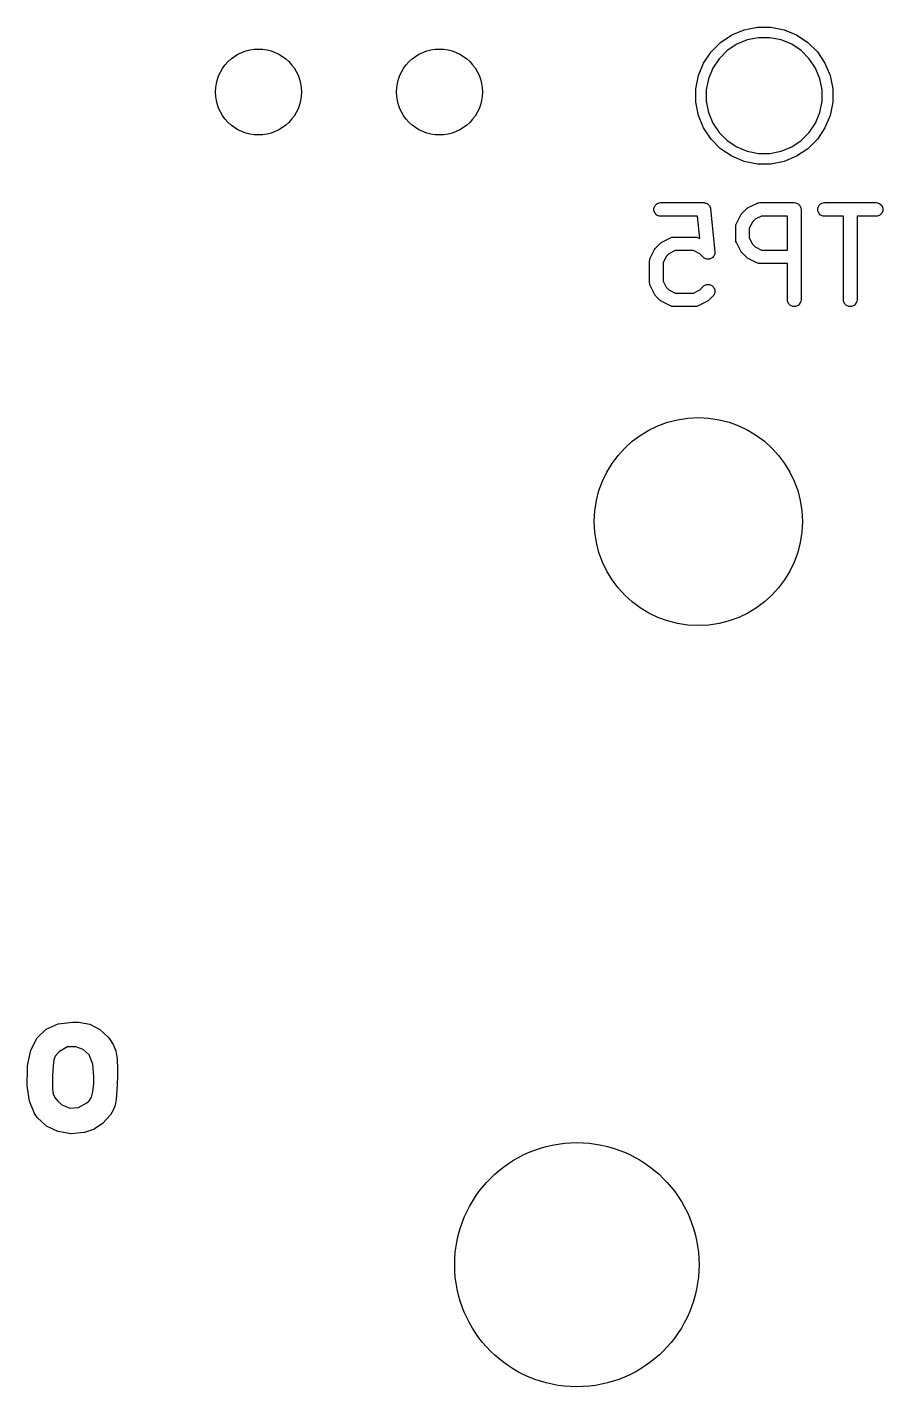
# Model space of a CAD drawing. Header units: inches. Extents: x 4.73 to 7.1, y -3.87 to -2.68.
# Drawn here: x 6.729 to 7.102, y -3.872 to -3.28 of the extents above; entities that cross this region are included whole.
import ezdxf

# ---------------------------------------------------------------- set-up
doc = ezdxf.new("R2010")
doc.units = ezdxf.units.IN
doc.header["$MEASUREMENT"] = 0
doc.layers.add('BLACK', color=250, linetype='CONTINUOUS')

msp = doc.modelspace()

# ---------------------------------------------------------------- linework, layer by layer
at = {"layer": 'BLACK', "linetype": 'CONTINUOUS'}
for p, q in [((7.03102, -3.28687), (7.0359, -3.28361)), ((7.0359, -3.28361), (7.04131, -3.28137)), ((7.04131, -3.28137), (7.04707, -3.28022)), ((7.04707, -3.28022), (7.05293, -3.28022)), ((7.05293, -3.28022), (7.05869, -3.28137)), ((7.05869, -3.28137), (7.0641, -3.28361)), ((7.0641, -3.28361), (7.06898, -3.28687)), ((7.02687, -3.29102), (7.03102, -3.28687)), ((7.03394, -3.29043), (7.03043, -3.29394)), ((7.03806, -3.28767), (7.03394, -3.29043)), ((7.04265, -3.28577), (7.03806, -3.28767)), ((7.04752, -3.2848), (7.04265, -3.28577)), ((7.05248, -3.2848), (7.04752, -3.2848)), ((7.05735, -3.28577), (7.05248, -3.2848)), ((7.06194, -3.28767), (7.05735, -3.28577)), ((7.06606, -3.29043), (7.06194, -3.28767)), ((7.06957, -3.29394), (7.06606, -3.29043)), ((7.06898, -3.28687), (7.07313, -3.29102)), ((7.02137, -3.30131), (7.02361, -3.2959)), ((7.02361, -3.2959), (7.02687, -3.29102)), ((7.03043, -3.29394), (7.02767, -3.29806)), ((7.07233, -3.29806), (7.06957, -3.29394)), ((7.07313, -3.29102), (7.07639, -3.2959)), ((7.07639, -3.2959), (7.07863, -3.30131)), ((7.02022, -3.30707), (7.02137, -3.30131)), ((7.02767, -3.29806), (7.02577, -3.30265)), ((7.07423, -3.30265), (7.07233, -3.29806)), ((7.07863, -3.30131), (7.07978, -3.30707)), ((7.02022, -3.30752), (7.02022, -3.30707)), ((7.02022, -3.31293), (7.02022, -3.30752)), ((7.02577, -3.30265), (7.0248, -3.30752)), ((7.0248, -3.30752), (7.0248, -3.31248)), ((7.0752, -3.30752), (7.07423, -3.30265)), ((7.0752, -3.31248), (7.0752, -3.30752)), ((7.07978, -3.30707), (7.07978, -3.31293)), ((7.02137, -3.31869), (7.02022, -3.31293)), ((7.0248, -3.31248), (7.02577, -3.31735)), ((7.07423, -3.31735), (7.0752, -3.31248)), ((7.07978, -3.31293), (7.07863, -3.31869)), ((7.02361, -3.3241), (7.02137, -3.31869)), ((7.02577, -3.31735), (7.02767, -3.32194)), ((7.07233, -3.32194), (7.07423, -3.31735)), ((7.07863, -3.31869), (7.07639, -3.3241)), ((7.02687, -3.32898), (7.02361, -3.3241)), ((7.02767, -3.32194), (7.03043, -3.32606)), ((7.06957, -3.32606), (7.07233, -3.32194)), ((7.07639, -3.3241), (7.07313, -3.32898)), ((7.03102, -3.33313), (7.02687, -3.32898)), ((7.03043, -3.32606), (7.03394, -3.32957)), ((7.03394, -3.32957), (7.03806, -3.33233)), ((7.06194, -3.33233), (7.06606, -3.32957)), ((7.06606, -3.32957), (7.06957, -3.32606)), ((7.07313, -3.32898), (7.06898, -3.33313)), ((7.0359, -3.33639), (7.03102, -3.33313)), ((7.04131, -3.33863), (7.0359, -3.33639)), ((7.03806, -3.33233), (7.04265, -3.33423)), ((7.04265, -3.33423), (7.04752, -3.3352)), ((7.04752, -3.3352), (7.05248, -3.3352)), ((7.05248, -3.3352), (7.05735, -3.33423)), ((7.05735, -3.33423), (7.06194, -3.33233)), ((7.0641, -3.33639), (7.05869, -3.33863)), ((7.06898, -3.33313), (7.0641, -3.33639)), ((7.04707, -3.33978), (7.04131, -3.33863)), ((7.05293, -3.33978), (7.04707, -3.33978)), ((7.05869, -3.33863), (7.05293, -3.33978)), ((7.00205, -3.35896), (7.00249, -3.3579)), ((7.00205, -3.36011), (7.00205, -3.35896)), ((7.00249, -3.36118), (7.00205, -3.36011)), ((7.00249, -3.3579), (7.0033, -3.35708)), ((7.0033, -3.36199), (7.00249, -3.36118)), ((7.0033, -3.35708), (7.00437, -3.35664)), ((7.00437, -3.35664), (7.00494, -3.35658)), ((7.00494, -3.35658), (7.02369, -3.35658)), ((7.02369, -3.35658), (7.0239, -3.3566)), ((7.0239, -3.3566), (7.02398, -3.3566)), ((7.02398, -3.3566), (7.02405, -3.35662)), ((7.02405, -3.35662), (7.02427, -3.35664)), ((7.02427, -3.35664), (7.02467, -3.35681)), ((7.02467, -3.35681), (7.02508, -3.35693)), ((7.02508, -3.35693), (7.02519, -3.35702)), ((7.02519, -3.35702), (7.02533, -3.35708)), ((7.02533, -3.35708), (7.02564, -3.35739)), ((7.02564, -3.35739), (7.02597, -3.35766)), ((7.02597, -3.35766), (7.02604, -3.35779)), ((7.02604, -3.35779), (7.02615, -3.3579)), ((7.02615, -3.3579), (7.02631, -3.35829)), ((7.02631, -3.35829), (7.02651, -3.35867)), ((7.02651, -3.35867), (7.02656, -3.35889)), ((7.02656, -3.35889), (7.02659, -3.35896)), ((7.02659, -3.35896), (7.02659, -3.35903)), ((7.02659, -3.35903), (7.02663, -3.35924)), ((7.02663, -3.35924), (7.0285, -3.37799)), ((7.04005, -3.36156), (7.04011, -3.36148)), ((7.04011, -3.36148), (7.04016, -3.36142)), ((7.04016, -3.36142), (7.04035, -3.3612)), ((7.04035, -3.3612), (7.04223, -3.35932)), ((7.04223, -3.35932), (7.04245, -3.35914)), ((7.04245, -3.35914), (7.0425, -3.35908)), ((7.0425, -3.35908), (7.04259, -3.35902)), ((7.04259, -3.35902), (7.04267, -3.35896)), ((7.04267, -3.35896), (7.04274, -3.35893)), ((7.04274, -3.35893), (7.04299, -3.35877)), ((7.04299, -3.35877), (7.04674, -3.3569)), ((7.04674, -3.3569), (7.04728, -3.35669)), ((7.04728, -3.35669), (7.04739, -3.35668)), ((7.04739, -3.35668), (7.04749, -3.35664)), ((7.04749, -3.35664), (7.04806, -3.35658)), ((7.04806, -3.35658), (7.06306, -3.35658)), ((7.06306, -3.35658), (7.06364, -3.35664)), ((7.06364, -3.35664), (7.0647, -3.35708)), ((7.0647, -3.35708), (7.06552, -3.3579)), ((7.06552, -3.3579), (7.06596, -3.35896)), ((7.06596, -3.35896), (7.06601, -3.35954)), ((7.06601, -3.35954), (7.06601, -3.39891)), ((7.07329, -3.35896), (7.07373, -3.3579)), ((7.07329, -3.36011), (7.07329, -3.35896)), ((7.07373, -3.36118), (7.07329, -3.36011)), ((7.07373, -3.3579), (7.07454, -3.35708)), ((7.07454, -3.36199), (7.07373, -3.36118)), ((7.07454, -3.35708), (7.07561, -3.35664)), ((7.07561, -3.35664), (7.07618, -3.35658)), ((7.07618, -3.35658), (7.09868, -3.35658)), ((7.09868, -3.35658), (7.09926, -3.35664)), ((7.09926, -3.35664), (7.10032, -3.35708)), ((7.10032, -3.35708), (7.10114, -3.3579)), ((7.10114, -3.36118), (7.10032, -3.36199)), ((7.10114, -3.3579), (7.10158, -3.35896)), ((7.10158, -3.36011), (7.10114, -3.36118)), ((7.10158, -3.35896), (7.10158, -3.36011)), ((7.00437, -3.36243), (7.0033, -3.36199)), ((7.00494, -3.36249), (7.00437, -3.36243)), ((7.02102, -3.36249), (7.00494, -3.36249)), ((7.022, -3.37226), (7.02102, -3.36249)), ((7.03761, -3.36704), (7.03767, -3.36646)), ((7.03761, -3.37266), (7.03761, -3.36704)), ((7.03767, -3.36646), (7.03771, -3.36636)), ((7.03771, -3.36636), (7.03772, -3.36626)), ((7.03772, -3.36626), (7.03792, -3.36571)), ((7.03792, -3.36571), (7.0398, -3.36197)), ((7.0398, -3.36197), (7.03995, -3.36172)), ((7.03995, -3.36172), (7.03998, -3.36165)), ((7.03998, -3.36165), (7.04005, -3.36156)), ((7.04487, -3.36503), (7.04352, -3.36773)), ((7.04606, -3.36384), (7.04487, -3.36503)), ((7.04876, -3.36249), (7.04606, -3.36384)), ((7.06011, -3.36249), (7.04876, -3.36249)), ((7.06011, -3.37721), (7.06011, -3.36249)), ((7.07561, -3.36243), (7.07454, -3.36199)), ((7.07618, -3.36249), (7.07561, -3.36243)), ((7.08448, -3.36249), (7.07618, -3.36249)), ((7.08448, -3.39891), (7.08448, -3.36249)), ((7.09868, -3.36249), (7.09039, -3.36249)), ((7.09039, -3.36249), (7.09039, -3.39891)), ((7.09926, -3.36243), (7.09868, -3.36249)), ((7.10032, -3.36199), (7.09926, -3.36243)), ((7.0055, -3.37377), (7.00925, -3.37189)), ((7.00925, -3.37189), (7.00979, -3.37169)), ((7.00979, -3.37169), (7.00989, -3.37168)), ((7.00989, -3.37168), (7.00999, -3.37164)), ((7.00999, -3.37164), (7.01057, -3.37158)), ((7.01057, -3.37158), (7.01994, -3.37158)), ((7.01994, -3.37158), (7.02052, -3.37164)), ((7.02052, -3.37164), (7.02062, -3.37168)), ((7.02062, -3.37168), (7.02072, -3.37169)), ((7.02072, -3.37169), (7.02126, -3.37189)), ((7.02126, -3.37189), (7.022, -3.37226)), ((7.03767, -3.37324), (7.03761, -3.37266)), ((7.03771, -3.37333), (7.03767, -3.37324)), ((7.03772, -3.37344), (7.03771, -3.37333)), ((7.04352, -3.36773), (7.04352, -3.37196)), ((7.04352, -3.37196), (7.04487, -3.37466)), ((7.00043, -3.38071), (7.0023, -3.37696)), ((7.0023, -3.37696), (7.00246, -3.37672)), ((7.00246, -3.37672), (7.00249, -3.37664)), ((7.00249, -3.37664), (7.00255, -3.37656)), ((7.00255, -3.37656), (7.00261, -3.37647)), ((7.00261, -3.37647), (7.00267, -3.37642)), ((7.00267, -3.37642), (7.00286, -3.3762)), ((7.00286, -3.3762), (7.00473, -3.37432)), ((7.00473, -3.37432), (7.00496, -3.37414)), ((7.00496, -3.37414), (7.00501, -3.37408)), ((7.00501, -3.37408), (7.0051, -3.37402)), ((7.0051, -3.37402), (7.00518, -3.37395)), ((7.00518, -3.37395), (7.00525, -3.37392)), ((7.00525, -3.37392), (7.0055, -3.37377)), ((7.00857, -3.37884), (7.00737, -3.38003)), ((7.01126, -3.37749), (7.00857, -3.37884)), ((7.01924, -3.37749), (7.01126, -3.37749)), ((7.02194, -3.37884), (7.01924, -3.37749)), ((7.02348, -3.38037), (7.02194, -3.37884)), ((7.0283, -3.37926), (7.02817, -3.37967)), ((7.02846, -3.37886), (7.0283, -3.37926)), ((7.0285, -3.37857), (7.02846, -3.37871)), ((7.02846, -3.37871), (7.02846, -3.37886)), ((7.0285, -3.37799), (7.0285, -3.37857)), ((7.03792, -3.37398), (7.03772, -3.37344)), ((7.0398, -3.37773), (7.03792, -3.37398)), ((7.03995, -3.37798), (7.0398, -3.37773)), ((7.03998, -3.37805), (7.03995, -3.37798)), ((7.04005, -3.37813), (7.03998, -3.37805)), ((7.04011, -3.37822), (7.04005, -3.37813)), ((7.04016, -3.37827), (7.04011, -3.37822)), ((7.04035, -3.3785), (7.04016, -3.37827)), ((7.04223, -3.38037), (7.04035, -3.3785)), ((7.04487, -3.37466), (7.04606, -3.37586)), ((7.04606, -3.37586), (7.04876, -3.37721)), ((7.04876, -3.37721), (7.06011, -3.37721)), ((7.00012, -3.38203), (7.00017, -3.38146)), ((7.00012, -3.39141), (7.00012, -3.38203)), ((7.00017, -3.38146), (7.00021, -3.38136)), ((7.00021, -3.38136), (7.00022, -3.38125)), ((7.00022, -3.38125), (7.00043, -3.38071)), ((7.00737, -3.38003), (7.00602, -3.38273)), ((7.00602, -3.38273), (7.00602, -3.39071)), ((7.02392, -3.38074), (7.02348, -3.38037)), ((7.02406, -3.3808), (7.02392, -3.38074)), ((7.02418, -3.38089), (7.02406, -3.3808)), ((7.02459, -3.38101), (7.02418, -3.38089)), ((7.02499, -3.38118), (7.02459, -3.38101)), ((7.02514, -3.38118), (7.02499, -3.38118)), ((7.02528, -3.38122), (7.02514, -3.38118)), ((7.02571, -3.38118), (7.02528, -3.38122)), ((7.02614, -3.38118), (7.02571, -3.38118)), ((7.02628, -3.38112), (7.02614, -3.38118)), ((7.02643, -3.38111), (7.02628, -3.38112)), ((7.02681, -3.3809), (7.02643, -3.38111)), ((7.02721, -3.38074), (7.02681, -3.3809)), ((7.02731, -3.38063), (7.02721, -3.38074)), ((7.02744, -3.38056), (7.02731, -3.38063)), ((7.02772, -3.38023), (7.02744, -3.38056)), ((7.02802, -3.37992), (7.02772, -3.38023)), ((7.02808, -3.37979), (7.02802, -3.37992)), ((7.02817, -3.37967), (7.02808, -3.37979)), ((7.04245, -3.38056), (7.04223, -3.38037)), ((7.0425, -3.38062), (7.04245, -3.38056)), ((7.04259, -3.38067), (7.0425, -3.38062)), ((7.04267, -3.38074), (7.04259, -3.38067)), ((7.04274, -3.38077), (7.04267, -3.38074)), ((7.04299, -3.38092), (7.04274, -3.38077)), ((7.04674, -3.3828), (7.04299, -3.38092)), ((7.04728, -3.38301), (7.04674, -3.3828)), ((7.04739, -3.38301), (7.04728, -3.38301)), ((7.04749, -3.38305), (7.04739, -3.38301)), ((7.04806, -3.38311), (7.04749, -3.38305)), ((7.06011, -3.38311), (7.04806, -3.38311)), ((7.06011, -3.39891), (7.06011, -3.38311)), ((7.00602, -3.39071), (7.00737, -3.39341)), ((7.00017, -3.39198), (7.00012, -3.39141)), ((7.00021, -3.39208), (7.00017, -3.39198)), ((7.00022, -3.39219), (7.00021, -3.39208)), ((7.00043, -3.39273), (7.00022, -3.39219)), ((7.0023, -3.39648), (7.00043, -3.39273)), ((7.00246, -3.39673), (7.0023, -3.39648)), ((7.00249, -3.3968), (7.00246, -3.39673)), ((7.00255, -3.39688), (7.00249, -3.3968)), ((7.00261, -3.39697), (7.00255, -3.39688)), ((7.00267, -3.39702), (7.00261, -3.39697)), ((7.00286, -3.39724), (7.00267, -3.39702)), ((7.00737, -3.39341), (7.00857, -3.3946)), ((7.00857, -3.3946), (7.01126, -3.39595)), ((7.01126, -3.39595), (7.01924, -3.39595)), ((7.01924, -3.39595), (7.02194, -3.3946)), ((7.02194, -3.3946), (7.02348, -3.39307)), ((7.02348, -3.39307), (7.02392, -3.3927)), ((7.02392, -3.3927), (7.02499, -3.39226)), ((7.02499, -3.39226), (7.02614, -3.39226)), ((7.02614, -3.39226), (7.02721, -3.3927)), ((7.02721, -3.3927), (7.02802, -3.39352)), ((7.02802, -3.3968), (7.02765, -3.39724)), ((7.02802, -3.39352), (7.02846, -3.39458)), ((7.02846, -3.39573), (7.02802, -3.3968)), ((7.02846, -3.39458), (7.02846, -3.39573)), ((7.00473, -3.39912), (7.00286, -3.39724)), ((7.00496, -3.39931), (7.00473, -3.39912)), ((7.00501, -3.39936), (7.00496, -3.39931)), ((7.0051, -3.39942), (7.00501, -3.39936)), ((7.00518, -3.39949), (7.0051, -3.39942)), ((7.00525, -3.39952), (7.00518, -3.39949)), ((7.0055, -3.39967), (7.00525, -3.39952)), ((7.00925, -3.40155), (7.0055, -3.39967)), ((7.00979, -3.40175), (7.00925, -3.40155)), ((7.00989, -3.40176), (7.00979, -3.40175)), ((7.00999, -3.4018), (7.00989, -3.40176)), ((7.01057, -3.40186), (7.00999, -3.4018)), ((7.01994, -3.40186), (7.01057, -3.40186)), ((7.02052, -3.4018), (7.01994, -3.40186)), ((7.02062, -3.40176), (7.02052, -3.4018)), ((7.02072, -3.40175), (7.02062, -3.40176)), ((7.02126, -3.40155), (7.02072, -3.40175)), ((7.02501, -3.39967), (7.02126, -3.40155)), ((7.02526, -3.39952), (7.02501, -3.39967)), ((7.02533, -3.39949), (7.02526, -3.39952)), ((7.02541, -3.39942), (7.02533, -3.39949)), ((7.0255, -3.39936), (7.02541, -3.39942)), ((7.02555, -3.39931), (7.0255, -3.39936)), ((7.02578, -3.39912), (7.02555, -3.39931)), ((7.02765, -3.39724), (7.02578, -3.39912)), ((7.06016, -3.39948), (7.06011, -3.39891)), ((7.06061, -3.40055), (7.06016, -3.39948)), ((7.06142, -3.40136), (7.06061, -3.40055)), ((7.06248, -3.4018), (7.06142, -3.40136)), ((7.06364, -3.4018), (7.06248, -3.4018)), ((7.0647, -3.40136), (7.06364, -3.4018)), ((7.06552, -3.40055), (7.0647, -3.40136)), ((7.06596, -3.39948), (7.06552, -3.40055)), ((7.06601, -3.39891), (7.06596, -3.39948)), ((7.08454, -3.39948), (7.08448, -3.39891)), ((7.08498, -3.40055), (7.08454, -3.39948)), ((7.08579, -3.40136), (7.08498, -3.40055)), ((7.08686, -3.4018), (7.08579, -3.40136)), ((7.08801, -3.4018), (7.08686, -3.4018)), ((7.08907, -3.40136), (7.08801, -3.4018)), ((7.08989, -3.40055), (7.08907, -3.40136)), ((7.09033, -3.39948), (7.08989, -3.40055)), ((7.09039, -3.39891), (7.09033, -3.39948)), ((6.73374, -3.72015), (6.73764, -3.71636)), ((6.73764, -3.71636), (6.7377, -3.71632)), ((6.7377, -3.71632), (6.74282, -3.71405)), ((6.74282, -3.71405), (6.74288, -3.71404)), ((6.74288, -3.71404), (6.74925, -3.71328)), ((6.74925, -3.71328), (6.74928, -3.71328)), ((6.74928, -3.71328), (6.75169, -3.71335)), ((6.75169, -3.71335), (6.75171, -3.71336)), ((6.75171, -3.71336), (6.75665, -3.71422)), ((6.75665, -3.71422), (6.75671, -3.71424)), ((6.75671, -3.71424), (6.76074, -3.71631)), ((6.76074, -3.71631), (6.76079, -3.71634)), ((6.76079, -3.71634), (6.76455, -3.71988)), ((6.73104, -3.72551), (6.73371, -3.7202)), ((6.73371, -3.7202), (6.73374, -3.72015)), ((6.76455, -3.71988), (6.76456, -3.7199)), ((6.76456, -3.7199), (6.76517, -3.72061)), ((6.76517, -3.72061), (6.76518, -3.72063)), ((6.76518, -3.72063), (6.7668, -3.72302)), ((6.72958, -3.7324), (6.73102, -3.72556)), ((6.73102, -3.72556), (6.73104, -3.72551)), ((6.74162, -3.72808), (6.74101, -3.72977)), ((6.74265, -3.72679), (6.74162, -3.72808)), ((6.74346, -3.72606), (6.74265, -3.72679)), ((6.7469, -3.7241), (6.74346, -3.72606)), ((6.75059, -3.724), (6.7469, -3.7241)), ((6.75369, -3.72515), (6.75059, -3.724)), ((6.75633, -3.72756), (6.75369, -3.72515)), ((6.75791, -3.73155), (6.75633, -3.72756)), ((6.7668, -3.72302), (6.76682, -3.72306)), ((6.76682, -3.72306), (6.76789, -3.72577)), ((6.76789, -3.72577), (6.7679, -3.72581)), ((6.7679, -3.72581), (6.76849, -3.72924)), ((6.7294, -3.74104), (6.72948, -3.73351)), ((6.72948, -3.73349), (6.72958, -3.73242)), ((6.72948, -3.73351), (6.72948, -3.73349)), ((6.72958, -3.73242), (6.72958, -3.7324)), ((6.74067, -3.7324), (6.74045, -3.7365)), ((6.74101, -3.72977), (6.74067, -3.7324)), ((6.75843, -3.73717), (6.75791, -3.73155)), ((6.76849, -3.72924), (6.76849, -3.72927)), ((6.76849, -3.72927), (6.76869, -3.73383)), ((6.76869, -3.73385), (6.76863, -3.73717)), ((6.76869, -3.73383), (6.76869, -3.73385)), ((6.74045, -3.7365), (6.74034, -3.73937)), ((6.74034, -3.73937), (6.74036, -3.74248)), ((6.75799, -3.74359), (6.75834, -3.73992)), ((6.75834, -3.73992), (6.75843, -3.73717)), ((6.76858, -3.73996), (6.76845, -3.74303)), ((6.76863, -3.73717), (6.76858, -3.73995)), ((6.76858, -3.73995), (6.76858, -3.73996)), ((6.7294, -3.74107), (6.7294, -3.74104)), ((6.73045, -3.74767), (6.7294, -3.74107)), ((6.74036, -3.74248), (6.74069, -3.74452)), ((6.74069, -3.74452), (6.74142, -3.74608)), ((6.74142, -3.74608), (6.74269, -3.74772)), ((6.75631, -3.74755), (6.75739, -3.74591)), ((6.75739, -3.74591), (6.75799, -3.74359)), ((6.76845, -3.74303), (6.76816, -3.74678)), ((6.76845, -3.74303), (6.76845, -3.74303)), ((6.73046, -3.74771), (6.73045, -3.74767)), ((6.73257, -3.75306), (6.73046, -3.74771)), ((6.74269, -3.74772), (6.74444, -3.74935)), ((6.74444, -3.74935), (6.74794, -3.7508)), ((6.74794, -3.7508), (6.7517, -3.75053)), ((6.7517, -3.75053), (6.75531, -3.7485)), ((6.75531, -3.7485), (6.75631, -3.74755)), ((6.76684, -3.75162), (6.76559, -3.75371)), ((6.76685, -3.75159), (6.76684, -3.75162)), ((6.76766, -3.74949), (6.76685, -3.75159)), ((6.76767, -3.74945), (6.76766, -3.74949)), ((6.76816, -3.7468), (6.76767, -3.74945)), ((6.76816, -3.74678), (6.76816, -3.7468)), ((6.73259, -3.7531), (6.73257, -3.75306)), ((6.73372, -3.75482), (6.73259, -3.7531)), ((6.73375, -3.75486), (6.73372, -3.75482)), ((6.7377, -3.7585), (6.73375, -3.75486)), ((6.76242, -3.75724), (6.75867, -3.75982)), ((6.76245, -3.75721), (6.76242, -3.75724)), ((6.76552, -3.75382), (6.76245, -3.75721)), ((6.76553, -3.7538), (6.76552, -3.75382)), ((6.76559, -3.75372), (6.76553, -3.7538)), ((6.76559, -3.75371), (6.76559, -3.75372)), ((6.73775, -3.75853), (6.7377, -3.7585)), ((6.74277, -3.76089), (6.73775, -3.75853)), ((6.74282, -3.76091), (6.74277, -3.76089)), ((6.74844, -3.76189), (6.74282, -3.76091)), ((6.74849, -3.76189), (6.74844, -3.76189)), ((6.75422, -3.76139), (6.74849, -3.76189)), ((6.75427, -3.76138), (6.75422, -3.76139)), ((6.75863, -3.75985), (6.75427, -3.76138)), ((6.75867, -3.75982), (6.75863, -3.75985))]:
    msp.add_line(p, q, dxfattribs=at)
at = {"layer": 'BLACK'}
for centre, radius in [((6.83, -3.30843), 0.0187), ((6.83, -3.30843), 0.0187), ((6.90874, -3.30843), 0.0187), ((6.90874, -3.30843), 0.0187), ((7.02134, -3.49543), 0.04528), ((7.02134, -3.49543), 0.04528), ((6.9685, -3.8189), 0.05315), ((6.9685, -3.8189), 0.05315)]:
    msp.add_circle(centre, radius, dxfattribs=at)

doc.saveas('drawing.dxf')
